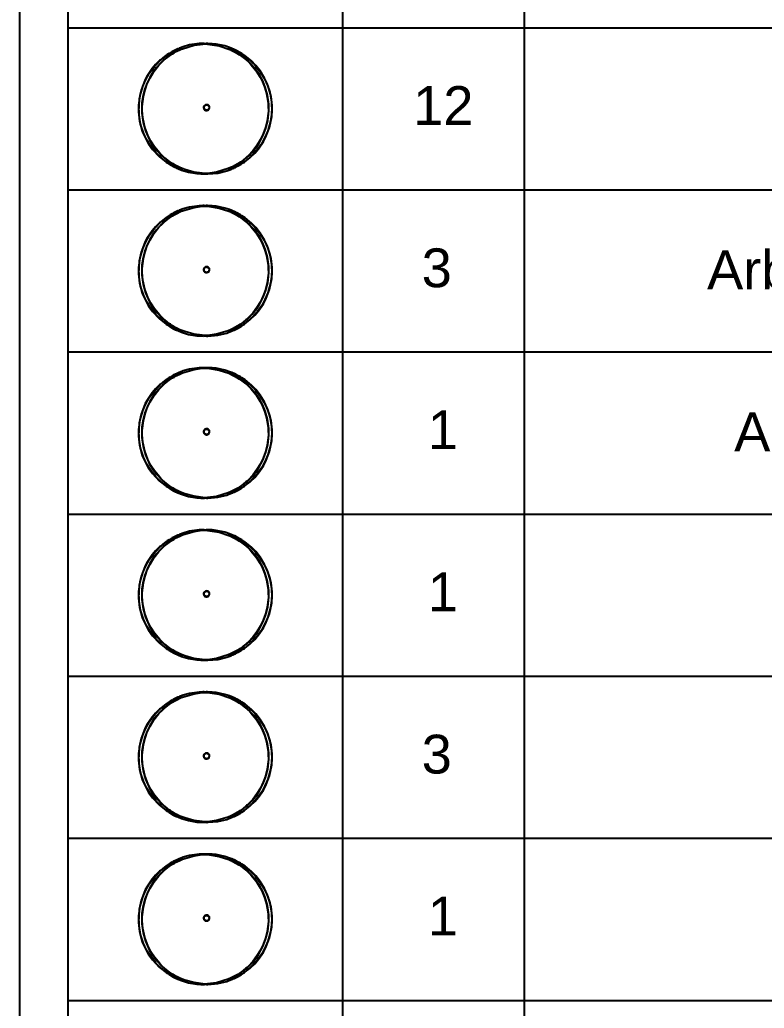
# Model space of a CAD drawing. Header units: millimetres. Extents: x 0 to 135, y -17 to 120.
# Drawn here: x 0 to 7.06, y 100.27 to 109.65 of the extents above; entities that cross this region are included whole.
import ezdxf

# ---------------------------------------------------------------- set-up
doc = ezdxf.new("R2010")
doc.units = ezdxf.units.MM
doc.layers.add('Plan View', color=7, linetype='Continuous')
doc.layers.add('Plant Legend', color=7, linetype='Continuous')
picture_1 = doc.add_image_def('image1.jpg', size_in_pixel=(8192, 8192))

# ---------------------------------------------------------------- blocks, each defined once
blk = doc.blocks.new('1')
at = {"flags": 1}
for tag in ['Export Name', 'Export Layer']:
    blk.add_attdef(tag, (0, 0), '', height=0.0254, dxfattribs=at)
at = {"layer": 'Plan View'}
image = blk.add_image(picture_1, insert=(0, 0), size_in_units=(120, 120), dxfattribs=dict(at, fade=50))
image.dxf.flags = 7
blk = doc.blocks.new('422')
at = {"layer": 'Plant Legend'}
for points in [[(0.4583, 119.2984), (21.053, 119.2984), (21.053, 6.5593), (0.4583, 6.5593)], [(1.7394, 108.1851), (1.7485, 108.1853), (1.7578, 108.1871), (1.7632, 108.187), (1.7725, 108.185), (1.7819, 108.1852), (1.8782, 108.1933), (1.9624, 108.2135), (1.9825, 108.2213), (2.0066, 108.2314), (2.0083, 108.2319), (2.0189, 108.2359), (2.028, 108.2404), (2.0308, 108.2413), (2.044, 108.2468), (2.0644, 108.2573), (2.0925, 108.2734), (2.0975, 108.2769), (2.1176, 108.2894), (2.1243, 108.2941), (2.1297, 108.2974), (2.1376, 108.3034), (2.1844, 108.3406), (2.1911, 108.3473), (2.2272, 108.3821), (2.2634, 108.4245), (2.3089, 108.4914), (2.3369, 108.5449), (2.3678, 108.6264), (2.3892, 108.7307), (2.3929, 108.8337), (2.3823, 108.9206), (2.3556, 109.017), (2.3208, 109.0946), (2.2794, 109.1614), (2.2363, 109.2149), (2.1951, 109.2567), (2.135, 109.3058), (2.1054, 109.3259), (2.0908, 109.3344), (2.0855, 109.3379), (2.0587, 109.3526), (2.0547, 109.3545), (2.0373, 109.3634), (2.0306, 109.366), (2.0253, 109.3677), (2.0238, 109.3687), (2.0091, 109.3753), (1.9865, 109.384), (1.9451, 109.3989), (1.8621, 109.4165), (1.8247, 109.4204), (1.7819, 109.4212), (1.7766, 109.4222), (1.7699, 109.4221), (1.7605, 109.4202), (1.7538, 109.4201), (1.7445, 109.4222), (1.7351, 109.422), (1.7017, 109.421), (1.6094, 109.4082), (1.5479, 109.3914), (1.5154, 109.378), (1.5104, 109.3758), (1.4983, 109.3713), (1.4917, 109.3679), (1.4524, 109.3499), (1.4449, 109.3452), (1.4246, 109.3339), (1.4155, 109.328), (1.3978, 109.3165), (1.3713, 109.2978), (1.3293, 109.263), (1.3259, 109.2599), (1.2868, 109.2215), (1.2547, 109.1841), (1.2042, 109.109), (1.1892, 109.0811), (1.1492, 108.9808), (1.1303, 108.8952), (1.1241, 108.7735), (1.1347, 108.6866), (1.1614, 108.5903), (1.1841, 108.5367), (1.2216, 108.4696), (1.259, 108.4176), (1.3219, 108.3505), (1.3874, 108.2974), (1.4021, 108.2877), (1.4115, 108.2814), (1.4583, 108.2545), (1.477, 108.2451), (1.4863, 108.2412), (1.4917, 108.2394), (1.4984, 108.2359), (1.5332, 108.2219), (1.6, 108.201), (1.6789, 108.188), (1.7164, 108.1857), (1.7351, 108.1859)], [(1.7578, 108.189), (1.6495, 108.2027), (1.5653, 108.2267), (1.5184, 108.2444), (1.4917, 108.2578), (1.4902, 108.2587), (1.4743, 108.2672), (1.4476, 108.2831), (1.4275, 108.2965), (1.4207, 108.3015), (1.374, 108.3378), (1.366, 108.3444), (1.3564, 108.3536), (1.3526, 108.3566), (1.3267, 108.383), (1.2773, 108.4432), (1.2437, 108.4954), (1.2143, 108.5529), (1.186, 108.6291), (1.167, 108.716), (1.1607, 108.7869), (1.1608, 108.8257), (1.1716, 108.9193), (1.1876, 108.9835), (1.2089, 109.0423), (1.2355, 109.0972), (1.2716, 109.156), (1.3196, 109.2162), (1.3526, 109.2504), (1.37, 109.2663), (1.4155, 109.3024), (1.4489, 109.325), (1.4623, 109.3333), (1.4827, 109.3446), (1.4837, 109.3453), (1.5305, 109.3679), (1.5439, 109.3729), (1.6535, 109.4053), (1.711, 109.4141), (1.7592, 109.4181), (1.7779, 109.4171), (1.8902, 109.3993), (1.9825, 109.3694), (2.0012, 109.3614), (2.0052, 109.3593), (2.0427, 109.34), (2.0841, 109.3148), (2.0922, 109.3085), (2.143, 109.2694), (2.1523, 109.2615), (2.1604, 109.2536), (2.1644, 109.2506), (2.1903, 109.2242), (2.2397, 109.164), (2.2785, 109.1025), (2.3016, 109.0571), (2.3205, 109.0102), (2.3392, 108.9474), (2.3537, 108.8591), (2.3556, 108.8282), (2.3562, 108.7816), (2.3454, 108.688), (2.3295, 108.6238), (2.3081, 108.5649), (2.2816, 108.5101), (2.2482, 108.4553), (2.2081, 108.4031), (2.1644, 108.3568), (2.1561, 108.3496), (2.1496, 108.3429), (2.1443, 108.3389), (2.1176, 108.317), (2.1002, 108.3038), (2.0907, 108.2974), (2.0654, 108.2806), (2.06, 108.2774), (2.0173, 108.2538), (1.9985, 108.2444), (1.9758, 108.235), (1.8635, 108.2019), (1.7779, 108.1901)], [(1.5278, 108.2289), (1.5091, 108.2351), (1.4917, 108.2418), (1.469, 108.2534), (1.4609, 108.2567), (1.4502, 108.2627), (1.4382, 108.2694), (1.3981, 108.294), (1.3553, 108.3259), (1.3497, 108.3309), (1.2894, 108.3884), (1.241, 108.4486), (1.2022, 108.5114), (1.1726, 108.5743), (1.1456, 108.6585), (1.1313, 108.7441), (1.1291, 108.8364), (1.1409, 108.9273), (1.1649, 109.0129), (1.1874, 109.0664), (1.23, 109.1426), (1.2633, 109.1881), (1.3285, 109.2584), (1.374, 109.2956), (1.4021, 109.3157), (1.4101, 109.3211), (1.4369, 109.3372), (1.4436, 109.3406), (1.4917, 109.3651), (1.4984, 109.3675), (1.5091, 109.3723), (1.5171, 109.375), (1.5305, 109.3789), (1.5332, 109.379), (1.5345, 109.3785), (1.5352, 109.378), (1.5345, 109.3765), (1.5332, 109.3751), (1.5265, 109.371), (1.4777, 109.3459), (1.4528, 109.3312), (1.3981, 109.2936), (1.3927, 109.2892), (1.37, 109.2707), (1.366, 109.2666), (1.3566, 109.2589), (1.3513, 109.2534), (1.3419, 109.2456), (1.2924, 109.1906), (1.2683, 109.1587), (1.2323, 109.1011), (1.2067, 109.049), (1.1854, 108.9928), (1.1667, 108.918), (1.1584, 108.8578), (1.1567, 108.8217), (1.1561, 108.7896), (1.157, 108.7789), (1.1574, 108.7615), (1.1698, 108.6732), (1.1923, 108.5943), (1.2309, 108.5085), (1.259, 108.4618), (1.2991, 108.4084), (1.3433, 108.3603), (1.3554, 108.3496), (1.3981, 108.3134), (1.4222, 108.2958), (1.4329, 108.2891), (1.4463, 108.2801), (1.4516, 108.2769), (1.4704, 108.2654), (1.481, 108.2596), (1.5318, 108.2332), (1.5333, 108.2319), (1.5344, 108.2306), (1.5345, 108.2291), (1.5332, 108.2283), (1.5291, 108.2285)], [(1.9825, 108.2287), (1.982, 108.2292), (1.9825, 108.2307), (1.9878, 108.2348), (2.0012, 108.2418), (2.0416, 108.2627), (2.0587, 108.2728), (2.0643, 108.276), (2.0694, 108.2794), (2.0748, 108.2827), (2.1189, 108.3136), (2.1243, 108.3179), (2.147, 108.3364), (2.151, 108.3405), (2.1577, 108.3456), (2.1671, 108.3549), (2.1738, 108.3603), (2.2032, 108.3914), (2.246, 108.4445), (2.266, 108.474), (2.3051, 108.5462), (2.3304, 108.6104), (2.3504, 108.6893), (2.3587, 108.7508), (2.3605, 108.7869), (2.3609, 108.8177), (2.3596, 108.8458), (2.3475, 108.9327), (2.3262, 109.0091), (2.2992, 109.0731), (2.2714, 109.1243), (2.2244, 109.1908), (2.2005, 109.2189), (2.1722, 109.2483), (2.1629, 109.2563), (2.159, 109.2603), (2.1508, 109.267), (2.0971, 109.3098), (2.0801, 109.321), (2.0439, 109.3432), (2.032, 109.35), (1.9865, 109.3731), (1.9837, 109.3753), (1.9826, 109.3767), (1.9827, 109.378), (1.9838, 109.3788), (1.9852, 109.3791), (1.9878, 109.3787), (2.0146, 109.3694), (2.0253, 109.3654), (2.028, 109.364), (2.0388, 109.358), (2.0534, 109.3519), (2.0641, 109.3459), (2.0721, 109.3415), (2.0761, 109.3392), (2.0908, 109.3309), (2.1216, 109.3111), (2.163, 109.28), (2.2276, 109.2189), (2.2731, 109.1627), (2.3162, 109.0932), (2.3444, 109.033), (2.3687, 108.9594), (2.3854, 108.8671), (2.388, 108.7722), (2.3773, 108.6853), (2.3522, 108.5943), (2.3243, 108.5301), (2.2936, 108.4753), (2.287, 108.4646), (2.2538, 108.4191), (2.1885, 108.3487), (2.1826, 108.3443), (2.1764, 108.3382), (2.1323, 108.3036), (2.1069, 108.2861), (2.0801, 108.27), (2.0681, 108.2633), (2.024, 108.2416), (2.0052, 108.2338), (1.9878, 108.2285), (1.9852, 108.2282), (1.9838, 108.2283)], [(1.7665, 108.7869), (1.7732, 108.7869), (1.7839, 108.7896), (1.7899, 108.7938), (1.7939, 108.7977), (1.7966, 108.8017), (1.7993, 108.8102), (1.7994, 108.8177), (1.7972, 108.8257), (1.795, 108.8297), (1.7926, 108.8326), (1.7885, 108.8364), (1.7846, 108.8391), (1.7806, 108.8408), (1.7752, 108.8418), (1.7652, 108.8417), (1.7592, 108.8401), (1.7508, 108.8351), (1.7468, 108.831), (1.7443, 108.827), (1.742, 108.8203), (1.7415, 108.8123), (1.7432, 108.8043), (1.7445, 108.8015), (1.7471, 108.7976), (1.7511, 108.7936), (1.7566, 108.7896), (1.7605, 108.788), (1.7632, 108.7873)], [(1.7645, 108.7895), (1.7592, 108.7918), (1.7538, 108.7955), (1.751, 108.799), (1.7478, 108.8056), (1.7466, 108.811), (1.7466, 108.8177), (1.7477, 108.823), (1.7511, 108.8299), (1.7552, 108.8346), (1.7592, 108.8373), (1.7618, 108.8387), (1.7645, 108.8397), (1.7685, 108.8403), (1.7752, 108.84), (1.7766, 108.8396), (1.7832, 108.8361), (1.7878, 108.8324), (1.7907, 108.8284), (1.7932, 108.823), (1.7944, 108.8177), (1.7945, 108.8123), (1.7931, 108.8056), (1.7907, 108.8003), (1.7879, 108.7963), (1.7819, 108.7916), (1.7792, 108.79), (1.7776, 108.7896), (1.7766, 108.7891), (1.7712, 108.7885), (1.7672, 108.7887), (1.7659, 108.7889)], [(1.7394, 106.6476), (1.7485, 106.6478), (1.7578, 106.6496), (1.7632, 106.6495), (1.7725, 106.6475), (1.7819, 106.6477), (1.8782, 106.6558), (1.9624, 106.676), (1.9825, 106.6838), (2.0066, 106.6939), (2.0083, 106.6944), (2.0189, 106.6984), (2.028, 106.7029), (2.0308, 106.7038), (2.044, 106.7093), (2.0644, 106.7198), (2.0925, 106.7359), (2.0975, 106.7394), (2.1176, 106.7519), (2.1243, 106.7566), (2.1297, 106.7599), (2.1376, 106.7659), (2.1844, 106.8031), (2.1911, 106.8098), (2.2272, 106.8446), (2.2634, 106.887), (2.3089, 106.9539), (2.3369, 107.0074), (2.3678, 107.0889), (2.3892, 107.1933), (2.3929, 107.2962), (2.3823, 107.3831), (2.3556, 107.4795), (2.3208, 107.5571), (2.2794, 107.6239), (2.2363, 107.6774), (2.1951, 107.7192), (2.135, 107.7683), (2.1054, 107.7884), (2.0908, 107.7969), (2.0855, 107.8004), (2.0587, 107.8152), (2.0547, 107.817), (2.0373, 107.8259), (2.0306, 107.8285), (2.0253, 107.8302), (2.0238, 107.8312), (2.0091, 107.8378), (1.9865, 107.8465), (1.9451, 107.8614), (1.8621, 107.879), (1.8247, 107.8829), (1.7819, 107.8837), (1.7766, 107.8847), (1.7699, 107.8846), (1.7605, 107.8827), (1.7538, 107.8826), (1.7445, 107.8847), (1.7351, 107.8845), (1.7017, 107.8835), (1.6094, 107.8708), (1.5479, 107.8539), (1.5154, 107.8405), (1.5104, 107.8383), (1.4983, 107.8338), (1.4917, 107.8304), (1.4524, 107.8124), (1.4449, 107.8078), (1.4246, 107.7964), (1.4155, 107.7905), (1.3978, 107.779), (1.3713, 107.7603), (1.3293, 107.7255), (1.3259, 107.7224), (1.2868, 107.6841), (1.2547, 107.6466), (1.2042, 107.5715), (1.1892, 107.5436), (1.1492, 107.4433), (1.1303, 107.3577), (1.1241, 107.236), (1.1347, 107.1491), (1.1614, 107.0528), (1.1841, 106.9992), (1.2216, 106.9321), (1.259, 106.8801), (1.3219, 106.813), (1.3874, 106.7599), (1.4021, 106.7502), (1.4115, 106.7439), (1.4583, 106.717), (1.477, 106.7076), (1.4863, 106.7037), (1.4917, 106.7019), (1.4984, 106.6984), (1.5332, 106.6844), (1.6, 106.6635), (1.6789, 106.6505), (1.7164, 106.6482), (1.7351, 106.6484)], [(1.5278, 106.6914), (1.5091, 106.6976), (1.4917, 106.7043), (1.469, 106.7159), (1.4609, 106.7192), (1.4502, 106.7252), (1.4382, 106.7319), (1.3981, 106.7565), (1.3553, 106.7884), (1.3497, 106.7934), (1.2894, 106.8509), (1.241, 106.9111), (1.2022, 106.9739), (1.1726, 107.0368), (1.1456, 107.121), (1.1313, 107.2066), (1.1291, 107.2989), (1.1409, 107.3898), (1.1649, 107.4754), (1.1874, 107.5289), (1.23, 107.6051), (1.2633, 107.6506), (1.3285, 107.7209), (1.374, 107.7581), (1.4021, 107.7782), (1.4101, 107.7836), (1.4369, 107.7997), (1.4436, 107.8031), (1.4917, 107.8276), (1.4984, 107.83), (1.5091, 107.8348), (1.5171, 107.8375), (1.5305, 107.8414), (1.5332, 107.8415), (1.5345, 107.841), (1.5352, 107.8405), (1.5345, 107.8391), (1.5332, 107.8376), (1.5265, 107.8335), (1.4777, 107.8084), (1.4528, 107.7937), (1.3981, 107.7561), (1.3927, 107.7517), (1.37, 107.7332), (1.366, 107.7291), (1.3566, 107.7214), (1.3513, 107.7159), (1.3419, 107.7081), (1.2924, 107.6531), (1.2683, 107.6212), (1.2323, 107.5636), (1.2067, 107.5115), (1.1854, 107.4553), (1.1667, 107.3805), (1.1584, 107.3203), (1.1567, 107.2842), (1.1561, 107.2521), (1.157, 107.2414), (1.1574, 107.224), (1.1698, 107.1357), (1.1923, 107.0568), (1.2309, 106.971), (1.259, 106.9243), (1.2991, 106.8709), (1.3433, 106.8228), (1.3554, 106.8121), (1.3981, 106.7759), (1.4222, 106.7583), (1.4329, 106.7516), (1.4463, 106.7426), (1.4516, 106.7394), (1.4704, 106.7279), (1.481, 106.7221), (1.5318, 106.6957), (1.5333, 106.6944), (1.5344, 106.6931), (1.5345, 106.6916), (1.5332, 106.6908), (1.5291, 106.691)], [(1.7578, 106.6515), (1.6495, 106.6652), (1.5653, 106.6892), (1.5184, 106.7069), (1.4917, 106.7203), (1.4902, 106.7212), (1.4743, 106.7297), (1.4476, 106.7456), (1.4275, 106.759), (1.4207, 106.764), (1.374, 106.8003), (1.366, 106.8069), (1.3564, 106.8161), (1.3526, 106.8191), (1.3267, 106.8455), (1.2773, 106.9057), (1.2437, 106.9579), (1.2143, 107.0154), (1.186, 107.0916), (1.167, 107.1785), (1.1607, 107.2494), (1.1608, 107.2882), (1.1716, 107.3818), (1.1876, 107.446), (1.2089, 107.5048), (1.2355, 107.5597), (1.2716, 107.6185), (1.3196, 107.6787), (1.3526, 107.7129), (1.37, 107.7288), (1.4155, 107.7649), (1.4489, 107.7875), (1.4623, 107.7958), (1.4827, 107.8071), (1.4837, 107.8078), (1.5305, 107.8304), (1.5439, 107.8354), (1.6535, 107.8678), (1.711, 107.8767), (1.7592, 107.8806), (1.7779, 107.8796), (1.8902, 107.8618), (1.9825, 107.8319), (2.0012, 107.8239), (2.0052, 107.8218), (2.0427, 107.8025), (2.0841, 107.7773), (2.0922, 107.771), (2.143, 107.7319), (2.1523, 107.724), (2.1604, 107.7161), (2.1644, 107.7131), (2.1903, 107.6867), (2.2397, 107.6265), (2.2785, 107.565), (2.3016, 107.5196), (2.3205, 107.4728), (2.3392, 107.4099), (2.3537, 107.3216), (2.3556, 107.2907), (2.3562, 107.2441), (2.3454, 107.1505), (2.3295, 107.0863), (2.3081, 107.0274), (2.2816, 106.9726), (2.2482, 106.9178), (2.2081, 106.8656), (2.1644, 106.8193), (2.1561, 106.8121), (2.1496, 106.8054), (2.1443, 106.8014), (2.1176, 106.7795), (2.1002, 106.7663), (2.0907, 106.7599), (2.0654, 106.7431), (2.06, 106.7399), (2.0173, 106.7163), (1.9985, 106.7069), (1.9758, 106.6976), (1.8635, 106.6644), (1.7779, 106.6526)], [(1.9825, 106.6912), (1.982, 106.6917), (1.9825, 106.6932), (1.9878, 106.6973), (2.0012, 106.7043), (2.0416, 106.7252), (2.0587, 106.7353), (2.0643, 106.7386), (2.0694, 106.742), (2.0748, 106.7452), (2.1189, 106.7761), (2.1243, 106.7804), (2.147, 106.7989), (2.151, 106.803), (2.1577, 106.8082), (2.1671, 106.8175), (2.1738, 106.8228), (2.2032, 106.8539), (2.246, 106.9071), (2.266, 106.9365), (2.3051, 107.0087), (2.3304, 107.0729), (2.3504, 107.1518), (2.3587, 107.2133), (2.3605, 107.2494), (2.3609, 107.2802), (2.3596, 107.3083), (2.3475, 107.3952), (2.3262, 107.4716), (2.2992, 107.5356), (2.2714, 107.5868), (2.2244, 107.6533), (2.2005, 107.6814), (2.1722, 107.7108), (2.1629, 107.7188), (2.159, 107.7228), (2.1508, 107.7295), (2.0971, 107.7723), (2.0801, 107.7835), (2.0439, 107.8057), (2.032, 107.8125), (1.9865, 107.8356), (1.9837, 107.8378), (1.9826, 107.8392), (1.9827, 107.8405), (1.9838, 107.8413), (1.9852, 107.8416), (1.9878, 107.8412), (2.0146, 107.8319), (2.0253, 107.8279), (2.028, 107.8265), (2.0388, 107.8205), (2.0534, 107.8144), (2.0641, 107.8084), (2.0721, 107.8041), (2.0761, 107.8017), (2.0908, 107.7935), (2.1216, 107.7736), (2.163, 107.7425), (2.2276, 107.6814), (2.2731, 107.6252), (2.3162, 107.5557), (2.3444, 107.4955), (2.3687, 107.4219), (2.3854, 107.3297), (2.388, 107.2347), (2.3773, 107.1478), (2.3522, 107.0568), (2.3243, 106.9926), (2.2936, 106.9378), (2.287, 106.9271), (2.2538, 106.8817), (2.1885, 106.8112), (2.1826, 106.8068), (2.1764, 106.8007), (2.1323, 106.7661), (2.1069, 106.7486), (2.0801, 106.7325), (2.0681, 106.7258), (2.024, 106.7041), (2.0052, 106.6963), (1.9878, 106.691), (1.9852, 106.6907), (1.9838, 106.6908)], [(1.7665, 107.2494), (1.7732, 107.2494), (1.7839, 107.2521), (1.7899, 107.2563), (1.7939, 107.2602), (1.7966, 107.2642), (1.7993, 107.2727), (1.7994, 107.2802), (1.7972, 107.2882), (1.795, 107.2922), (1.7926, 107.2951), (1.7885, 107.2989), (1.7846, 107.3016), (1.7806, 107.3033), (1.7752, 107.3043), (1.7652, 107.3042), (1.7592, 107.3026), (1.7508, 107.2976), (1.7468, 107.2935), (1.7443, 107.2895), (1.742, 107.2829), (1.7415, 107.2748), (1.7432, 107.2668), (1.7445, 107.264), (1.7471, 107.2601), (1.7511, 107.2561), (1.7566, 107.2521), (1.7605, 107.2505), (1.7632, 107.2498)], [(1.7645, 107.252), (1.7592, 107.2543), (1.7538, 107.2581), (1.751, 107.2615), (1.7478, 107.2681), (1.7466, 107.2735), (1.7466, 107.2802), (1.7477, 107.2855), (1.7511, 107.2924), (1.7552, 107.2971), (1.7592, 107.2998), (1.7618, 107.3012), (1.7645, 107.3022), (1.7685, 107.3028), (1.7752, 107.3025), (1.7766, 107.3021), (1.7832, 107.2986), (1.7878, 107.2949), (1.7907, 107.2909), (1.7932, 107.2855), (1.7944, 107.2802), (1.7945, 107.2748), (1.7931, 107.2681), (1.7907, 107.2628), (1.7879, 107.2588), (1.7819, 107.2541), (1.7792, 107.2525), (1.7776, 107.2521), (1.7766, 107.2516), (1.7712, 107.251), (1.7672, 107.2512), (1.7659, 107.2514)], [(1.7394, 105.1101), (1.7485, 105.1103), (1.7578, 105.1121), (1.7632, 105.112), (1.7725, 105.11), (1.7819, 105.1102), (1.8782, 105.1183), (1.9624, 105.1385), (1.9825, 105.1463), (2.0066, 105.1564), (2.0083, 105.1569), (2.0189, 105.1609), (2.028, 105.1654), (2.0308, 105.1663), (2.044, 105.1718), (2.0644, 105.1823), (2.0925, 105.1984), (2.0975, 105.2019), (2.1176, 105.2144), (2.1243, 105.2191), (2.1297, 105.2224), (2.1376, 105.2284), (2.1844, 105.2656), (2.1911, 105.2723), (2.2272, 105.3071), (2.2634, 105.3495), (2.3089, 105.4164), (2.3369, 105.4699), (2.3678, 105.5514), (2.3892, 105.6557), (2.3929, 105.7587), (2.3823, 105.8456), (2.3556, 105.942), (2.3208, 106.0195), (2.2794, 106.0864), (2.2363, 106.1399), (2.1951, 106.1817), (2.135, 106.2308), (2.1054, 106.2509), (2.0908, 106.2594), (2.0855, 106.2629), (2.0587, 106.2776), (2.0547, 106.2795), (2.0373, 106.2884), (2.0306, 106.291), (2.0253, 106.2927), (2.0238, 106.2937), (2.0091, 106.3003), (1.9865, 106.309), (1.9451, 106.3239), (1.8621, 106.3415), (1.8247, 106.3454), (1.7819, 106.3462), (1.7766, 106.3472), (1.7699, 106.3471), (1.7605, 106.3452), (1.7538, 106.3451), (1.7445, 106.3472), (1.7351, 106.347), (1.7017, 106.346), (1.6094, 106.3332), (1.5479, 106.3164), (1.5154, 106.303), (1.5104, 106.3008), (1.4983, 106.2963), (1.4917, 106.2929), (1.4524, 106.2749), (1.4449, 106.2702), (1.4246, 106.2589), (1.4155, 106.253), (1.3978, 106.2415), (1.3713, 106.2228), (1.3293, 106.188), (1.3259, 106.1849), (1.2868, 106.1465), (1.2547, 106.1091), (1.2042, 106.034), (1.1892, 106.0061), (1.1492, 105.9058), (1.1303, 105.8202), (1.1241, 105.6985), (1.1347, 105.6116), (1.1614, 105.5153), (1.1841, 105.4617), (1.2216, 105.3946), (1.259, 105.3426), (1.3219, 105.2755), (1.3874, 105.2224), (1.4021, 105.2127), (1.4115, 105.2064), (1.4583, 105.1795), (1.477, 105.1701), (1.4863, 105.1662), (1.4917, 105.1644), (1.4984, 105.1609), (1.5332, 105.1469), (1.6, 105.126), (1.6789, 105.113), (1.7164, 105.1107), (1.7351, 105.1109)], [(1.7578, 105.114), (1.6495, 105.1277), (1.5653, 105.1517), (1.5184, 105.1694), (1.4917, 105.1828), (1.4902, 105.1837), (1.4743, 105.1922), (1.4476, 105.2081), (1.4275, 105.2215), (1.4207, 105.2265), (1.374, 105.2628), (1.366, 105.2694), (1.3564, 105.2786), (1.3526, 105.2816), (1.3267, 105.308), (1.2773, 105.3682), (1.2437, 105.4204), (1.2143, 105.4779), (1.186, 105.5541), (1.167, 105.641), (1.1607, 105.7119), (1.1608, 105.7507), (1.1716, 105.8443), (1.1876, 105.9085), (1.2089, 105.9673), (1.2355, 106.0222), (1.2716, 106.081), (1.3196, 106.1412), (1.3526, 106.1754), (1.37, 106.1913), (1.4155, 106.2274), (1.4489, 106.25), (1.4623, 106.2583), (1.4827, 106.2696), (1.4837, 106.2703), (1.5305, 106.2929), (1.5439, 106.2979), (1.6535, 106.3303), (1.711, 106.3391), (1.7592, 106.3431), (1.7779, 106.3421), (1.8902, 106.3243), (1.9825, 106.2944), (2.0012, 106.2864), (2.0052, 106.2842), (2.0427, 106.265), (2.0841, 106.2398), (2.0922, 106.2335), (2.143, 106.1944), (2.1523, 106.1865), (2.1604, 106.1786), (2.1644, 106.1756), (2.1903, 106.1492), (2.2397, 106.089), (2.2785, 106.0275), (2.3016, 105.9821), (2.3205, 105.9352), (2.3392, 105.8724), (2.3537, 105.7841), (2.3556, 105.7532), (2.3562, 105.7066), (2.3454, 105.6129), (2.3295, 105.5488), (2.3081, 105.4899), (2.2816, 105.4351), (2.2482, 105.3802), (2.2081, 105.3281), (2.1644, 105.2818), (2.1561, 105.2746), (2.1496, 105.2679), (2.1443, 105.2639), (2.1176, 105.242), (2.1002, 105.2288), (2.0907, 105.2224), (2.0654, 105.2056), (2.06, 105.2024), (2.0173, 105.1788), (1.9985, 105.1694), (1.9758, 105.16), (1.8635, 105.1269), (1.7779, 105.1151)], [(1.5278, 105.1539), (1.5091, 105.1601), (1.4917, 105.1668), (1.469, 105.1784), (1.4609, 105.1817), (1.4502, 105.1877), (1.4382, 105.1944), (1.3981, 105.219), (1.3553, 105.2509), (1.3497, 105.2559), (1.2894, 105.3134), (1.241, 105.3736), (1.2022, 105.4364), (1.1726, 105.4993), (1.1456, 105.5835), (1.1313, 105.6691), (1.1291, 105.7614), (1.1409, 105.8523), (1.1649, 105.9379), (1.1874, 105.9914), (1.23, 106.0676), (1.2633, 106.1131), (1.3285, 106.1834), (1.374, 106.2206), (1.4021, 106.2407), (1.4101, 106.2461), (1.4369, 106.2622), (1.4436, 106.2656), (1.4917, 106.2901), (1.4984, 106.2925), (1.5091, 106.2973), (1.5171, 106.3), (1.5305, 106.3039), (1.5332, 106.3039), (1.5345, 106.3035), (1.5352, 106.303), (1.5345, 106.3015), (1.5332, 106.3), (1.5265, 106.296), (1.4777, 106.2709), (1.4528, 106.2562), (1.3981, 106.2186), (1.3927, 106.2142), (1.37, 106.1957), (1.366, 106.1916), (1.3566, 106.1839), (1.3513, 106.1784), (1.3419, 106.1706), (1.2924, 106.1156), (1.2683, 106.0837), (1.2323, 106.0261), (1.2067, 105.974), (1.1854, 105.9178), (1.1667, 105.843), (1.1584, 105.7828), (1.1567, 105.7467), (1.1561, 105.7146), (1.157, 105.7039), (1.1574, 105.6865), (1.1698, 105.5982), (1.1923, 105.5193), (1.2309, 105.4335), (1.259, 105.3868), (1.2991, 105.3334), (1.3433, 105.2853), (1.3554, 105.2746), (1.3981, 105.2384), (1.4222, 105.2208), (1.4329, 105.2141), (1.4463, 105.2051), (1.4516, 105.2019), (1.4704, 105.1904), (1.481, 105.1846), (1.5318, 105.1582), (1.5333, 105.1569), (1.5344, 105.1556), (1.5345, 105.1541), (1.5332, 105.1533), (1.5291, 105.1535)], [(1.9825, 105.1537), (1.982, 105.1542), (1.9825, 105.1557), (1.9878, 105.1598), (2.0012, 105.1668), (2.0416, 105.1877), (2.0587, 105.1978), (2.0643, 105.201), (2.0694, 105.2044), (2.0748, 105.2077), (2.1189, 105.2386), (2.1243, 105.2429), (2.147, 105.2614), (2.151, 105.2655), (2.1577, 105.2707), (2.1671, 105.28), (2.1738, 105.2853), (2.2032, 105.3164), (2.246, 105.3696), (2.266, 105.399), (2.3051, 105.4712), (2.3304, 105.5354), (2.3504, 105.6143), (2.3587, 105.6758), (2.3605, 105.7119), (2.3609, 105.7427), (2.3596, 105.7708), (2.3475, 105.8577), (2.3262, 105.9341), (2.2992, 105.9981), (2.2714, 106.0493), (2.2244, 106.1158), (2.2005, 106.1439), (2.1722, 106.1733), (2.1629, 106.1813), (2.159, 106.1853), (2.1508, 106.192), (2.0971, 106.2348), (2.0801, 106.246), (2.0439, 106.2682), (2.032, 106.275), (1.9865, 106.2981), (1.9837, 106.3003), (1.9826, 106.3017), (1.9827, 106.303), (1.9838, 106.3038), (1.9852, 106.3041), (1.9878, 106.3037), (2.0146, 106.2944), (2.0253, 106.2904), (2.028, 106.289), (2.0388, 106.283), (2.0534, 106.2769), (2.0641, 106.2709), (2.0721, 106.2665), (2.0761, 106.2642), (2.0908, 106.256), (2.1216, 106.2361), (2.163, 106.205), (2.2276, 106.1439), (2.2731, 106.0877), (2.3162, 106.0182), (2.3444, 105.958), (2.3687, 105.8844), (2.3854, 105.7922), (2.388, 105.6972), (2.3773, 105.6103), (2.3522, 105.5193), (2.3243, 105.4551), (2.2936, 105.4003), (2.287, 105.3896), (2.2538, 105.3441), (2.1885, 105.2737), (2.1826, 105.2693), (2.1764, 105.2632), (2.1323, 105.2286), (2.1069, 105.2111), (2.0801, 105.195), (2.0681, 105.1883), (2.024, 105.1666), (2.0052, 105.1588), (1.9878, 105.1535), (1.9852, 105.1532), (1.9838, 105.1533)], [(1.7665, 105.7119), (1.7732, 105.7119), (1.7839, 105.7146), (1.7899, 105.7188), (1.7939, 105.7227), (1.7966, 105.7267), (1.7993, 105.7351), (1.7994, 105.7427), (1.7972, 105.7507), (1.795, 105.7547), (1.7926, 105.7576), (1.7885, 105.7614), (1.7846, 105.7641), (1.7806, 105.7658), (1.7752, 105.7668), (1.7652, 105.7667), (1.7592, 105.7651), (1.7508, 105.7601), (1.7468, 105.756), (1.7443, 105.752), (1.742, 105.7453), (1.7415, 105.7373), (1.7432, 105.7293), (1.7445, 105.7265), (1.7471, 105.7226), (1.7511, 105.7186), (1.7566, 105.7146), (1.7605, 105.713), (1.7632, 105.7123)], [(1.7645, 105.7145), (1.7592, 105.7168), (1.7538, 105.7206), (1.751, 105.7239), (1.7478, 105.7306), (1.7466, 105.736), (1.7466, 105.7427), (1.7477, 105.748), (1.7511, 105.7549), (1.7552, 105.7596), (1.7592, 105.7623), (1.7618, 105.7637), (1.7645, 105.7647), (1.7685, 105.7653), (1.7752, 105.765), (1.7766, 105.7646), (1.7832, 105.7611), (1.7878, 105.7574), (1.7907, 105.7534), (1.7932, 105.748), (1.7944, 105.7427), (1.7945, 105.7373), (1.7931, 105.7306), (1.7907, 105.7253), (1.7879, 105.7213), (1.7819, 105.7166), (1.7792, 105.715), (1.7776, 105.7146), (1.7766, 105.7141), (1.7712, 105.7135), (1.7672, 105.7137), (1.7659, 105.7139)], [(1.7394, 103.5726), (1.7485, 103.5728), (1.7578, 103.5746), (1.7632, 103.5745), (1.7725, 103.5725), (1.7819, 103.5727), (1.8782, 103.5808), (1.9624, 103.601), (1.9825, 103.6088), (2.0066, 103.6189), (2.0083, 103.6194), (2.0189, 103.6234), (2.028, 103.6279), (2.0308, 103.6288), (2.044, 103.6343), (2.0644, 103.6448), (2.0925, 103.6609), (2.0975, 103.6644), (2.1176, 103.6769), (2.1243, 103.6816), (2.1297, 103.685), (2.1376, 103.6909), (2.1844, 103.7281), (2.1911, 103.7348), (2.2272, 103.7696), (2.2634, 103.812), (2.3089, 103.8789), (2.3369, 103.9324), (2.3678, 104.0139), (2.3892, 104.1182), (2.3929, 104.2212), (2.3823, 104.3082), (2.3556, 104.4045), (2.3208, 104.4821), (2.2794, 104.5489), (2.2363, 104.6024), (2.1951, 104.6442), (2.135, 104.6933), (2.1054, 104.7134), (2.0908, 104.7219), (2.0855, 104.7254), (2.0587, 104.7402), (2.0547, 104.742), (2.0373, 104.7509), (2.0306, 104.7535), (2.0253, 104.7552), (2.0238, 104.7562), (2.0091, 104.7628), (1.9865, 104.7715), (1.9451, 104.7864), (1.8621, 104.804), (1.8247, 104.8079), (1.7819, 104.8087), (1.7766, 104.8097), (1.7699, 104.8096), (1.7605, 104.8077), (1.7538, 104.8076), (1.7445, 104.8097), (1.7351, 104.8095), (1.7017, 104.8085), (1.6094, 104.7957), (1.5479, 104.7789), (1.5154, 104.7655), (1.5104, 104.7633), (1.4983, 104.7588), (1.4917, 104.7554), (1.4524, 104.7374), (1.4449, 104.7328), (1.4246, 104.7214), (1.4155, 104.7155), (1.3978, 104.704), (1.3713, 104.6853), (1.3293, 104.6505), (1.3259, 104.6474), (1.2868, 104.6091), (1.2547, 104.5716), (1.2042, 104.4965), (1.1892, 104.4686), (1.1492, 104.3683), (1.1303, 104.2827), (1.1241, 104.161), (1.1347, 104.0741), (1.1614, 103.9778), (1.1841, 103.9242), (1.2216, 103.8571), (1.259, 103.8051), (1.3219, 103.738), (1.3874, 103.6849), (1.4021, 103.6752), (1.4115, 103.6689), (1.4583, 103.642), (1.477, 103.6326), (1.4863, 103.6287), (1.4917, 103.6269), (1.4984, 103.6234), (1.5332, 103.6094), (1.6, 103.5885), (1.6789, 103.5755), (1.7164, 103.5732), (1.7351, 103.5734)], [(1.5278, 103.6164), (1.5091, 103.6226), (1.4917, 103.6293), (1.469, 103.6409), (1.4609, 103.6442), (1.4502, 103.6502), (1.4382, 103.6569), (1.3981, 103.6815), (1.3553, 103.7134), (1.3497, 103.7184), (1.2894, 103.7759), (1.241, 103.8361), (1.2022, 103.8989), (1.1726, 103.9618), (1.1456, 104.046), (1.1313, 104.1316), (1.1291, 104.2239), (1.1409, 104.3148), (1.1649, 104.4004), (1.1874, 104.4539), (1.23, 104.5302), (1.2633, 104.5756), (1.3285, 104.646), (1.374, 104.6831), (1.4021, 104.7032), (1.4101, 104.7086), (1.4369, 104.7247), (1.4436, 104.7281), (1.4917, 104.7526), (1.4984, 104.755), (1.5091, 104.7598), (1.5171, 104.7625), (1.5305, 104.7664), (1.5332, 104.7665), (1.5345, 104.766), (1.5352, 104.7655), (1.5345, 104.764), (1.5332, 104.7626), (1.5265, 104.7585), (1.4777, 104.7334), (1.4528, 104.7187), (1.3981, 104.6811), (1.3927, 104.6767), (1.37, 104.6582), (1.366, 104.6541), (1.3566, 104.6464), (1.3513, 104.6409), (1.3419, 104.6331), (1.2924, 104.5781), (1.2683, 104.5462), (1.2323, 104.4886), (1.2067, 104.4365), (1.1854, 104.3803), (1.1667, 104.3055), (1.1584, 104.2453), (1.1567, 104.2092), (1.1561, 104.1771), (1.157, 104.1664), (1.1574, 104.149), (1.1698, 104.0607), (1.1923, 103.9818), (1.2309, 103.896), (1.259, 103.8493), (1.2991, 103.7959), (1.3433, 103.7478), (1.3554, 103.7371), (1.3981, 103.7009), (1.4222, 103.6833), (1.4329, 103.6767), (1.4463, 103.6676), (1.4516, 103.6644), (1.4704, 103.6529), (1.481, 103.6471), (1.5318, 103.6207), (1.5333, 103.6194), (1.5344, 103.6181), (1.5345, 103.6166), (1.5332, 103.6158), (1.5291, 103.616)], [(1.7578, 103.5765), (1.6495, 103.5902), (1.5653, 103.6142), (1.5184, 103.6319), (1.4917, 103.6453), (1.4902, 103.6462), (1.4743, 103.6547), (1.4476, 103.6706), (1.4275, 103.684), (1.4207, 103.689), (1.374, 103.7253), (1.366, 103.7319), (1.3564, 103.7411), (1.3526, 103.7441), (1.3267, 103.7705), (1.2773, 103.8307), (1.2437, 103.8829), (1.2143, 103.9404), (1.186, 104.0166), (1.167, 104.1035), (1.1607, 104.1744), (1.1608, 104.2132), (1.1716, 104.3068), (1.1876, 104.371), (1.2089, 104.4298), (1.2355, 104.4847), (1.2716, 104.5435), (1.3196, 104.6037), (1.3526, 104.6379), (1.37, 104.6538), (1.4155, 104.6899), (1.4489, 104.7125), (1.4623, 104.7208), (1.4827, 104.7321), (1.4837, 104.7328), (1.5305, 104.7554), (1.5439, 104.7604), (1.6535, 104.7928), (1.711, 104.8017), (1.7592, 104.8056), (1.7779, 104.8046), (1.8902, 104.7868), (1.9825, 104.7569), (2.0012, 104.7489), (2.0052, 104.7468), (2.0427, 104.7275), (2.0841, 104.7023), (2.0922, 104.696), (2.143, 104.6569), (2.1523, 104.649), (2.1604, 104.6411), (2.1644, 104.6381), (2.1903, 104.6117), (2.2397, 104.5515), (2.2785, 104.49), (2.3016, 104.4446), (2.3205, 104.3978), (2.3392, 104.3349), (2.3537, 104.2466), (2.3556, 104.2157), (2.3562, 104.1691), (2.3454, 104.0755), (2.3295, 104.0113), (2.3081, 103.9524), (2.2816, 103.8976), (2.2482, 103.8428), (2.2081, 103.7906), (2.1644, 103.7443), (2.1561, 103.7371), (2.1496, 103.7304), (2.1443, 103.7264), (2.1176, 103.7045), (2.1002, 103.6913), (2.0907, 103.685), (2.0654, 103.6681), (2.06, 103.6649), (2.0173, 103.6413), (1.9985, 103.6319), (1.9758, 103.6226), (1.8635, 103.5894), (1.7779, 103.5776)], [(1.9825, 103.6162), (1.982, 103.6167), (1.9825, 103.6182), (1.9878, 103.6223), (2.0012, 103.6293), (2.0416, 103.6502), (2.0587, 103.6603), (2.0643, 103.6636), (2.0694, 103.667), (2.0748, 103.6702), (2.1189, 103.7011), (2.1243, 103.7054), (2.147, 103.7239), (2.151, 103.728), (2.1577, 103.7332), (2.1671, 103.7425), (2.1738, 103.7478), (2.2032, 103.7789), (2.246, 103.8321), (2.266, 103.8615), (2.3051, 103.9337), (2.3304, 103.9979), (2.3504, 104.0768), (2.3587, 104.1383), (2.3605, 104.1744), (2.3609, 104.2052), (2.3596, 104.2333), (2.3475, 104.3202), (2.3262, 104.3966), (2.2992, 104.4606), (2.2714, 104.5118), (2.2244, 104.5783), (2.2005, 104.6064), (2.1722, 104.6358), (2.1629, 104.6438), (2.159, 104.6478), (2.1508, 104.6545), (2.0971, 104.6973), (2.0801, 104.7085), (2.0439, 104.7308), (2.032, 104.7375), (1.9865, 104.7606), (1.9837, 104.7628), (1.9826, 104.7642), (1.9827, 104.7655), (1.9838, 104.7663), (1.9852, 104.7666), (1.9878, 104.7662), (2.0146, 104.7569), (2.0253, 104.7529), (2.028, 104.7515), (2.0388, 104.7455), (2.0534, 104.7394), (2.0641, 104.7334), (2.0721, 104.729), (2.0761, 104.7267), (2.0908, 104.7185), (2.1216, 104.6986), (2.163, 104.6675), (2.2276, 104.6064), (2.2731, 104.5502), (2.3162, 104.4807), (2.3444, 104.4205), (2.3687, 104.3469), (2.3854, 104.2547), (2.388, 104.1597), (2.3773, 104.0728), (2.3522, 103.9818), (2.3243, 103.9176), (2.2936, 103.8628), (2.287, 103.8521), (2.2538, 103.8066), (2.1885, 103.7362), (2.1826, 103.7318), (2.1764, 103.7257), (2.1323, 103.6911), (2.1069, 103.6736), (2.0801, 103.6575), (2.0681, 103.6508), (2.024, 103.6291), (2.0052, 103.6213), (1.9878, 103.616), (1.9852, 103.6157), (1.9838, 103.6158)], [(1.7665, 104.1744), (1.7732, 104.1744), (1.7839, 104.1771), (1.7899, 104.1813), (1.7939, 104.1852), (1.7966, 104.1892), (1.7993, 104.1977), (1.7994, 104.2052), (1.7972, 104.2132), (1.795, 104.2172), (1.7926, 104.2201), (1.7885, 104.2239), (1.7846, 104.2266), (1.7806, 104.2283), (1.7752, 104.2293), (1.7652, 104.2292), (1.7592, 104.2276), (1.7508, 104.2226), (1.7468, 104.2186), (1.7443, 104.2145), (1.742, 104.2078), (1.7415, 104.1998), (1.7432, 104.1918), (1.7445, 104.189), (1.7471, 104.1851), (1.7511, 104.1811), (1.7566, 104.1771), (1.7605, 104.1755), (1.7632, 104.1748)], [(1.7645, 104.177), (1.7592, 104.1793), (1.7538, 104.1831), (1.751, 104.1865), (1.7478, 104.1931), (1.7466, 104.1985), (1.7466, 104.2052), (1.7477, 104.2105), (1.7511, 104.2174), (1.7552, 104.2221), (1.7592, 104.2248), (1.7618, 104.2262), (1.7645, 104.2272), (1.7685, 104.2278), (1.7752, 104.2275), (1.7766, 104.2271), (1.7832, 104.2236), (1.7878, 104.2199), (1.7907, 104.2159), (1.7932, 104.2105), (1.7944, 104.2052), (1.7945, 104.1998), (1.7931, 104.1931), (1.7907, 104.1878), (1.7879, 104.1838), (1.7819, 104.1791), (1.7792, 104.1775), (1.7776, 104.1771), (1.7766, 104.1766), (1.7712, 104.176), (1.7672, 104.1762), (1.7659, 104.1764)], [(1.7394, 102.0351), (1.7485, 102.0353), (1.7578, 102.0371), (1.7632, 102.037), (1.7725, 102.035), (1.7819, 102.0352), (1.8782, 102.0433), (1.9624, 102.0635), (1.9825, 102.0713), (2.0066, 102.0814), (2.0083, 102.0819), (2.0189, 102.0859), (2.028, 102.0904), (2.0308, 102.0913), (2.044, 102.0968), (2.0644, 102.1073), (2.0925, 102.1234), (2.0975, 102.1269), (2.1176, 102.1394), (2.1243, 102.1441), (2.1297, 102.1475), (2.1376, 102.1534), (2.1844, 102.1906), (2.1911, 102.1973), (2.2272, 102.2321), (2.2634, 102.2745), (2.3089, 102.3414), (2.3369, 102.3949), (2.3678, 102.4764), (2.3892, 102.5807), (2.3929, 102.6837), (2.3823, 102.7707), (2.3556, 102.867), (2.3208, 102.9446), (2.2794, 103.0114), (2.2363, 103.0649), (2.1951, 103.1067), (2.135, 103.1558), (2.1054, 103.1759), (2.0908, 103.1844), (2.0855, 103.1879), (2.0587, 103.2027), (2.0547, 103.2045), (2.0373, 103.2134), (2.0306, 103.216), (2.0253, 103.2177), (2.0238, 103.2187), (2.0091, 103.2253), (1.9865, 103.234), (1.9451, 103.2489), (1.8621, 103.2665), (1.8247, 103.2704), (1.7819, 103.2712), (1.7766, 103.2722), (1.7699, 103.2721), (1.7605, 103.2702), (1.7538, 103.2701), (1.7445, 103.2722), (1.7351, 103.272), (1.7017, 103.271), (1.6094, 103.2582), (1.5479, 103.2414), (1.5154, 103.228), (1.5104, 103.2258), (1.4983, 103.2213), (1.4917, 103.2179), (1.4524, 103.1999), (1.4449, 103.1953), (1.4246, 103.1839), (1.4155, 103.178), (1.3978, 103.1665), (1.3713, 103.1478), (1.3293, 103.113), (1.3259, 103.1099), (1.2868, 103.0715), (1.2547, 103.0341), (1.2042, 102.959), (1.1892, 102.9311), (1.1492, 102.8308), (1.1303, 102.7452), (1.1241, 102.6235), (1.1347, 102.5366), (1.1614, 102.4403), (1.1841, 102.3867), (1.2216, 102.3196), (1.259, 102.2676), (1.3219, 102.2005), (1.3874, 102.1474), (1.4021, 102.1377), (1.4115, 102.1314), (1.4583, 102.1045), (1.477, 102.0951), (1.4863, 102.0912), (1.4917, 102.0894), (1.4984, 102.0859), (1.5332, 102.0719), (1.6, 102.051), (1.6789, 102.038), (1.7164, 102.0357), (1.7351, 102.0359)], [(1.5278, 102.0789), (1.5091, 102.0851), (1.4917, 102.0918), (1.469, 102.1034), (1.4609, 102.1067), (1.4502, 102.1127), (1.4382, 102.1194), (1.3981, 102.144), (1.3553, 102.1759), (1.3497, 102.1809), (1.2894, 102.2384), (1.241, 102.2986), (1.2022, 102.3614), (1.1726, 102.4243), (1.1456, 102.5085), (1.1313, 102.5941), (1.1291, 102.6864), (1.1409, 102.7773), (1.1649, 102.8629), (1.1874, 102.9164), (1.23, 102.9926), (1.2633, 103.0381), (1.3285, 103.1085), (1.374, 103.1456), (1.4021, 103.1657), (1.4101, 103.1711), (1.4369, 103.1872), (1.4436, 103.1907), (1.4917, 103.2151), (1.4984, 103.2175), (1.5091, 103.2223), (1.5171, 103.225), (1.5305, 103.2289), (1.5332, 103.229), (1.5345, 103.2285), (1.5352, 103.228), (1.5345, 103.2265), (1.5332, 103.2251), (1.5265, 103.221), (1.4777, 103.1959), (1.4528, 103.1812), (1.3981, 103.1436), (1.3927, 103.1392), (1.37, 103.1207), (1.366, 103.1166), (1.3566, 103.1089), (1.3513, 103.1034), (1.3419, 103.0956), (1.2924, 103.0406), (1.2683, 103.0087), (1.2323, 102.9511), (1.2067, 102.899), (1.1854, 102.8428), (1.1667, 102.768), (1.1584, 102.7078), (1.1567, 102.6717), (1.1561, 102.6396), (1.157, 102.6289), (1.1574, 102.6115), (1.1698, 102.5232), (1.1923, 102.4443), (1.2309, 102.3585), (1.259, 102.3118), (1.2991, 102.2584), (1.3433, 102.2103), (1.3554, 102.1996), (1.3981, 102.1634), (1.4222, 102.1458), (1.4329, 102.1392), (1.4463, 102.1301), (1.4516, 102.1269), (1.4704, 102.1154), (1.481, 102.1096), (1.5318, 102.0832), (1.5333, 102.0819), (1.5344, 102.0806), (1.5345, 102.0791), (1.5332, 102.0783), (1.5291, 102.0785)], [(1.7578, 102.039), (1.6495, 102.0527), (1.5653, 102.0767), (1.5184, 102.0944), (1.4917, 102.1078), (1.4902, 102.1087), (1.4743, 102.1172), (1.4476, 102.1331), (1.4275, 102.1465), (1.4207, 102.1515), (1.374, 102.1878), (1.366, 102.1944), (1.3564, 102.2036), (1.3526, 102.2066), (1.3267, 102.233), (1.2773, 102.2932), (1.2437, 102.3454), (1.2143, 102.4029), (1.186, 102.4791), (1.167, 102.566), (1.1607, 102.6369), (1.1608, 102.6757), (1.1716, 102.7693), (1.1876, 102.8335), (1.2089, 102.8923), (1.2355, 102.9472), (1.2716, 103.006), (1.3196, 103.0662), (1.3526, 103.1004), (1.37, 103.1163), (1.4155, 103.1524), (1.4489, 103.175), (1.4623, 103.1833), (1.4827, 103.1946), (1.4837, 103.1953), (1.5305, 103.2179), (1.5439, 103.2229), (1.6535, 103.2553), (1.711, 103.2642), (1.7592, 103.2681), (1.7779, 103.2671), (1.8902, 103.2493), (1.9825, 103.2194), (2.0012, 103.2114), (2.0052, 103.2093), (2.0427, 103.19), (2.0841, 103.1648), (2.0922, 103.1585), (2.143, 103.1194), (2.1523, 103.1115), (2.1604, 103.1036), (2.1644, 103.1006), (2.1903, 103.0742), (2.2397, 103.014), (2.2785, 102.9525), (2.3016, 102.9071), (2.3205, 102.8603), (2.3392, 102.7974), (2.3537, 102.7091), (2.3556, 102.6782), (2.3562, 102.6316), (2.3454, 102.538), (2.3295, 102.4738), (2.3081, 102.4149), (2.2816, 102.3601), (2.2482, 102.3053), (2.2081, 102.2531), (2.1644, 102.2068), (2.1561, 102.1996), (2.1496, 102.1929), (2.1443, 102.1889), (2.1176, 102.167), (2.1002, 102.1538), (2.0907, 102.1475), (2.0654, 102.1306), (2.06, 102.1274), (2.0173, 102.1038), (1.9985, 102.0944), (1.9758, 102.0851), (1.8635, 102.0519), (1.7779, 102.0401)], [(1.9825, 102.0788), (1.982, 102.0792), (1.9825, 102.0807), (1.9878, 102.0848), (2.0012, 102.0918), (2.0416, 102.1127), (2.0587, 102.1228), (2.0643, 102.1261), (2.0694, 102.1295), (2.0748, 102.1327), (2.1189, 102.1636), (2.1243, 102.1679), (2.147, 102.1864), (2.151, 102.1905), (2.1577, 102.1957), (2.1671, 102.205), (2.1738, 102.2103), (2.2032, 102.2414), (2.246, 102.2946), (2.266, 102.324), (2.3051, 102.3962), (2.3304, 102.4604), (2.3504, 102.5393), (2.3587, 102.6008), (2.3605, 102.6369), (2.3609, 102.6677), (2.3596, 102.6958), (2.3475, 102.7827), (2.3262, 102.8591), (2.2992, 102.9231), (2.2714, 102.9743), (2.2244, 103.0408), (2.2005, 103.0689), (2.1722, 103.0983), (2.1629, 103.1063), (2.159, 103.1103), (2.1508, 103.117), (2.0971, 103.1598), (2.0801, 103.171), (2.0439, 103.1932), (2.032, 103.2), (1.9865, 103.2231), (1.9837, 103.2253), (1.9826, 103.2267), (1.9827, 103.228), (1.9838, 103.2288), (1.9852, 103.2291), (1.9878, 103.2287), (2.0146, 103.2194), (2.0253, 103.2154), (2.028, 103.214), (2.0388, 103.208), (2.0534, 103.2019), (2.0641, 103.1959), (2.0721, 103.1916), (2.0761, 103.1892), (2.0908, 103.181), (2.1216, 103.1611), (2.163, 103.13), (2.2276, 103.0689), (2.2731, 103.0127), (2.3162, 102.9432), (2.3444, 102.883), (2.3687, 102.8094), (2.3854, 102.7172), (2.388, 102.6222), (2.3773, 102.5353), (2.3522, 102.4443), (2.3243, 102.3801), (2.2936, 102.3253), (2.287, 102.3146), (2.2538, 102.2691), (2.1885, 102.1987), (2.1826, 102.1943), (2.1764, 102.1882), (2.1323, 102.1536), (2.1069, 102.1361), (2.0801, 102.12), (2.0681, 102.1133), (2.024, 102.0916), (2.0052, 102.0838), (1.9878, 102.0785), (1.9852, 102.0782), (1.9838, 102.0783)], [(1.7665, 102.6369), (1.7732, 102.6369), (1.7839, 102.6396), (1.7899, 102.6438), (1.7939, 102.6477), (1.7966, 102.6517), (1.7993, 102.6602), (1.7994, 102.6677), (1.7972, 102.6757), (1.795, 102.6797), (1.7926, 102.6826), (1.7885, 102.6864), (1.7846, 102.6891), (1.7806, 102.6908), (1.7752, 102.6918), (1.7652, 102.6917), (1.7592, 102.6901), (1.7508, 102.6851), (1.7468, 102.681), (1.7443, 102.677), (1.742, 102.6703), (1.7415, 102.6623), (1.7432, 102.6543), (1.7445, 102.6515), (1.7471, 102.6476), (1.7511, 102.6436), (1.7566, 102.6396), (1.7605, 102.638), (1.7632, 102.6373)], [(1.7645, 102.6395), (1.7592, 102.6418), (1.7538, 102.6456), (1.751, 102.649), (1.7478, 102.6556), (1.7466, 102.661), (1.7466, 102.6677), (1.7477, 102.673), (1.7511, 102.6799), (1.7552, 102.6846), (1.7592, 102.6873), (1.7618, 102.6887), (1.7645, 102.6897), (1.7685, 102.6903), (1.7752, 102.69), (1.7766, 102.6896), (1.7832, 102.6861), (1.7878, 102.6824), (1.7907, 102.6784), (1.7932, 102.673), (1.7944, 102.6677), (1.7945, 102.6623), (1.7931, 102.6556), (1.7907, 102.6503), (1.7879, 102.6463), (1.7819, 102.6416), (1.7792, 102.64), (1.7776, 102.6396), (1.7766, 102.6391), (1.7712, 102.6385), (1.7672, 102.6387), (1.7659, 102.6389)], [(1.7394, 100.4976), (1.7485, 100.4978), (1.7578, 100.4996), (1.7632, 100.4995), (1.7725, 100.4975), (1.7819, 100.4977), (1.8782, 100.5058), (1.9624, 100.526), (1.9825, 100.5338), (2.0066, 100.5439), (2.0083, 100.5444), (2.0189, 100.5484), (2.028, 100.5529), (2.0308, 100.5538), (2.044, 100.5593), (2.0644, 100.5698), (2.0925, 100.5859), (2.0975, 100.5894), (2.1176, 100.6019), (2.1243, 100.6066), (2.1297, 100.61), (2.1376, 100.6159), (2.1844, 100.6531), (2.1911, 100.6598), (2.2272, 100.6946), (2.2634, 100.737), (2.3089, 100.8039), (2.3369, 100.8574), (2.3678, 100.9389), (2.3892, 101.0433), (2.3929, 101.1462), (2.3823, 101.2332), (2.3556, 101.3295), (2.3208, 101.4071), (2.2794, 101.4739), (2.2363, 101.5274), (2.1951, 101.5692), (2.135, 101.6183), (2.1054, 101.6384), (2.0908, 101.6469), (2.0855, 101.6504), (2.0587, 101.6652), (2.0547, 101.667), (2.0373, 101.6759), (2.0306, 101.6785), (2.0253, 101.6802), (2.0238, 101.6812), (2.0091, 101.6878), (1.9865, 101.6965), (1.9451, 101.7114), (1.8621, 101.729), (1.8247, 101.7329), (1.7819, 101.7337), (1.7766, 101.7347), (1.7699, 101.7346), (1.7605, 101.7327), (1.7538, 101.7326), (1.7445, 101.7347), (1.7351, 101.7345), (1.7017, 101.7335), (1.6094, 101.7207), (1.5479, 101.7039), (1.5154, 101.6905), (1.5104, 101.6883), (1.4983, 101.6838), (1.4917, 101.6804), (1.4524, 101.6624), (1.4449, 101.6578), (1.4246, 101.6464), (1.4155, 101.6405), (1.3978, 101.629), (1.3713, 101.6103), (1.3293, 101.5755), (1.3259, 101.5724), (1.2868, 101.534), (1.2547, 101.4966), (1.2042, 101.4215), (1.1892, 101.3936), (1.1492, 101.2933), (1.1303, 101.2077), (1.1241, 101.086), (1.1347, 100.9991), (1.1614, 100.9028), (1.1841, 100.8492), (1.2216, 100.7821), (1.259, 100.7301), (1.3219, 100.663), (1.3874, 100.6099), (1.4021, 100.6002), (1.4115, 100.5939), (1.4583, 100.567), (1.477, 100.5576), (1.4863, 100.5537), (1.4917, 100.5519), (1.4984, 100.5484), (1.5332, 100.5344), (1.6, 100.5135), (1.6789, 100.5005), (1.7164, 100.4982), (1.7351, 100.4984)], [(1.7578, 100.5015), (1.6495, 100.5152), (1.5653, 100.5392), (1.5184, 100.5569), (1.4917, 100.5703), (1.4902, 100.5712), (1.4743, 100.5797), (1.4476, 100.5956), (1.4275, 100.609), (1.4207, 100.614), (1.374, 100.6503), (1.366, 100.6569), (1.3564, 100.6661), (1.3526, 100.6691), (1.3267, 100.6955), (1.2773, 100.7557), (1.2437, 100.8079), (1.2143, 100.8654), (1.186, 100.9416), (1.167, 101.0285), (1.1607, 101.0994), (1.1608, 101.1382), (1.1716, 101.2318), (1.1876, 101.296), (1.2089, 101.3549), (1.2355, 101.4097), (1.2716, 101.4685), (1.3196, 101.5287), (1.3526, 101.5629), (1.37, 101.5788), (1.4155, 101.6149), (1.4489, 101.6375), (1.4623, 101.6458), (1.4827, 101.6571), (1.4837, 101.6578), (1.5305, 101.6804), (1.5439, 101.6854), (1.6535, 101.7178), (1.711, 101.7267), (1.7592, 101.7306), (1.7779, 101.7296), (1.8902, 101.7118), (1.9825, 101.6819), (2.0012, 101.6739), (2.0052, 101.6718), (2.0427, 101.6525), (2.0841, 101.6273), (2.0922, 101.621), (2.143, 101.5819), (2.1523, 101.574), (2.1604, 101.5661), (2.1644, 101.5631), (2.1903, 101.5367), (2.2397, 101.4765), (2.2785, 101.415), (2.3016, 101.3696), (2.3205, 101.3228), (2.3392, 101.2599), (2.3537, 101.1716), (2.3556, 101.1407), (2.3562, 101.0941), (2.3454, 101.0005), (2.3295, 100.9363), (2.3081, 100.8774), (2.2816, 100.8226), (2.2482, 100.7678), (2.2081, 100.7156), (2.1644, 100.6693), (2.1561, 100.6621), (2.1496, 100.6554), (2.1443, 100.6514), (2.1176, 100.6295), (2.1002, 100.6163), (2.0907, 100.61), (2.0654, 100.5931), (2.06, 100.5899), (2.0173, 100.5663), (1.9985, 100.5569), (1.9758, 100.5476), (1.8635, 100.5144), (1.7779, 100.5026)], [(1.5278, 100.5414), (1.5091, 100.5476), (1.4917, 100.5543), (1.469, 100.5659), (1.4609, 100.5692), (1.4502, 100.5752), (1.4382, 100.5819), (1.3981, 100.6065), (1.3553, 100.6384), (1.3497, 100.6434), (1.2894, 100.7009), (1.241, 100.7611), (1.2022, 100.8239), (1.1726, 100.8868), (1.1456, 100.971), (1.1313, 101.0566), (1.1291, 101.1489), (1.1409, 101.2398), (1.1649, 101.3254), (1.1874, 101.3789), (1.23, 101.4551), (1.2633, 101.5006), (1.3285, 101.5709), (1.374, 101.6081), (1.4021, 101.6282), (1.4101, 101.6336), (1.4369, 101.6497), (1.4436, 101.6531), (1.4917, 101.6776), (1.4984, 101.68), (1.5091, 101.6848), (1.5171, 101.6875), (1.5305, 101.6914), (1.5332, 101.6915), (1.5345, 101.691), (1.5352, 101.6905), (1.5345, 101.689), (1.5332, 101.6876), (1.5265, 101.6835), (1.4777, 101.6584), (1.4528, 101.6437), (1.3981, 101.6061), (1.3927, 101.6017), (1.37, 101.5832), (1.366, 101.5791), (1.3566, 101.5714), (1.3513, 101.5659), (1.3419, 101.5581), (1.2924, 101.5031), (1.2683, 101.4712), (1.2323, 101.4136), (1.2067, 101.3615), (1.1854, 101.3053), (1.1667, 101.2305), (1.1584, 101.1703), (1.1567, 101.1342), (1.1561, 101.1021), (1.157, 101.0914), (1.1574, 101.074), (1.1698, 100.9857), (1.1923, 100.9068), (1.2309, 100.821), (1.259, 100.7743), (1.2991, 100.7209), (1.3433, 100.6728), (1.3554, 100.6621), (1.3981, 100.6259), (1.4222, 100.6083), (1.4329, 100.6016), (1.4463, 100.5926), (1.4516, 100.5894), (1.4704, 100.5779), (1.481, 100.5721), (1.5318, 100.5457), (1.5333, 100.5444), (1.5344, 100.5431), (1.5345, 100.5416), (1.5332, 100.5408), (1.5291, 100.541)], [(1.9825, 100.5412), (1.982, 100.5417), (1.9825, 100.5432), (1.9878, 100.5473), (2.0012, 100.5543), (2.0416, 100.5752), (2.0587, 100.5853), (2.0643, 100.5886), (2.0694, 100.592), (2.0748, 100.5952), (2.1189, 100.6261), (2.1243, 100.6304), (2.147, 100.6489), (2.151, 100.653), (2.1577, 100.6582), (2.1671, 100.6675), (2.1738, 100.6728), (2.2032, 100.7039), (2.246, 100.7571), (2.266, 100.7865), (2.3051, 100.8587), (2.3304, 100.9229), (2.3504, 101.0018), (2.3587, 101.0633), (2.3605, 101.0994), (2.3609, 101.1302), (2.3596, 101.1583), (2.3475, 101.2452), (2.3262, 101.3216), (2.2992, 101.3856), (2.2714, 101.4368), (2.2244, 101.5033), (2.2005, 101.5314), (2.1722, 101.5608), (2.1629, 101.5688), (2.159, 101.5728), (2.1508, 101.5795), (2.0971, 101.6223), (2.0801, 101.6335), (2.0439, 101.6557), (2.032, 101.6625), (1.9865, 101.6856), (1.9837, 101.6878), (1.9826, 101.6892), (1.9827, 101.6905), (1.9838, 101.6913), (1.9852, 101.6916), (1.9878, 101.6912), (2.0146, 101.6819), (2.0253, 101.6779), (2.028, 101.6765), (2.0388, 101.6705), (2.0534, 101.6644), (2.0641, 101.6584), (2.0721, 101.6541), (2.0761, 101.6517), (2.0908, 101.6435), (2.1216, 101.6236), (2.163, 101.5925), (2.2276, 101.5314), (2.2731, 101.4752), (2.3162, 101.4057), (2.3444, 101.3455), (2.3687, 101.2719), (2.3854, 101.1797), (2.388, 101.0847), (2.3773, 100.9978), (2.3522, 100.9068), (2.3243, 100.8427), (2.2936, 100.7878), (2.287, 100.7771), (2.2538, 100.7317), (2.1885, 100.6612), (2.1826, 100.6568), (2.1764, 100.6507), (2.1323, 100.6161), (2.1069, 100.5986), (2.0801, 100.5825), (2.0681, 100.5758), (2.024, 100.5541), (2.0052, 100.5463), (1.9878, 100.541), (1.9852, 100.5407), (1.9838, 100.5408)], [(1.7665, 101.0994), (1.7732, 101.0994), (1.7839, 101.1021), (1.7899, 101.1063), (1.7939, 101.1102), (1.7966, 101.1142), (1.7993, 101.1227), (1.7994, 101.1302), (1.7972, 101.1382), (1.795, 101.1422), (1.7926, 101.1451), (1.7885, 101.1489), (1.7846, 101.1516), (1.7806, 101.1533), (1.7752, 101.1543), (1.7652, 101.1543), (1.7592, 101.1526), (1.7508, 101.1476), (1.7468, 101.1435), (1.7443, 101.1395), (1.742, 101.1329), (1.7415, 101.1248), (1.7432, 101.1168), (1.7445, 101.114), (1.7471, 101.1101), (1.7511, 101.1061), (1.7566, 101.1021), (1.7605, 101.1005), (1.7632, 101.0998)], [(1.7645, 101.102), (1.7592, 101.1043), (1.7538, 101.1081), (1.751, 101.1115), (1.7478, 101.1181), (1.7466, 101.1235), (1.7466, 101.1302), (1.7477, 101.1355), (1.7511, 101.1424), (1.7552, 101.1471), (1.7592, 101.1498), (1.7618, 101.1512), (1.7645, 101.1522), (1.7685, 101.1528), (1.7752, 101.1525), (1.7766, 101.1521), (1.7832, 101.1486), (1.7878, 101.1449), (1.7907, 101.1409), (1.7932, 101.1355), (1.7944, 101.1302), (1.7945, 101.1248), (1.7931, 101.1181), (1.7907, 101.1128), (1.7879, 101.1088), (1.7819, 101.1041), (1.7792, 101.1025), (1.7776, 101.1021), (1.7766, 101.1016), (1.7712, 101.101), (1.7672, 101.1012), (1.7659, 101.1014)]]:
    blk.add_lwpolyline(points, close=True, dxfattribs=at)
for points in [[(3.06, 118.0871), (3.06, 6.5595)], [(4.7795, 118.0871), (4.7795, 6.5595)], [(0.4583, 109.5717), (21.053, 109.5717)], [(0.4583, 108.0342), (21.053, 108.0342)], [(0.4583, 106.4967), (21.053, 106.4967)], [(0.4583, 104.9592), (21.053, 104.9592)], [(0.4583, 103.4217), (21.053, 103.4217)], [(0.4583, 101.8842), (21.053, 101.8842)], [(0.4583, 100.3467), (21.053, 100.3467)]]:
    blk.add_lwpolyline(points, dxfattribs=at)
at = {"flags": 1}
for tag in ['Export Name', 'Export Layer']:
    blk.add_attdef(tag, (0, 0), '', height=0.0254, dxfattribs=at)
at = {"layer": 'Plant Legend', "char_height": 0.368116, "attachment_point": 1}
for s, insert in [('\\fArial|b0|i0;12', (3.7286, 109.0176)), ('\\fArial|b0|i0;3', (3.8094, 107.4787)), ('\\fArial|b0|i0;Arbore de mazăre (Caragana arborescens)', (6.5148, 107.4598)), ('\\fArial|b0|i0;1', (3.8667, 105.9426)), ('\\fArial|b0|i0;Arborele de lalea (Liriodendron tulipifera)', (6.7717, 105.9223)), ('\\fArial|b0|i0;1', (3.8667, 104.4051)), ('\\fArial|b0|i0;3', (3.8094, 102.8662)), ('\\fArial|b0|i0;1', (3.8667, 101.3301))]:
    blk.add_mtext(s, dxfattribs=dict(at, insert=insert))

msp = doc.modelspace()

# ---------------------------------------------------------------- block references
at = {"layer": 'Plan View', "color": 7}
msp.add_blockref('1', (0, 0), dxfattribs=at)
at = {"layer": 'Plant Legend', "color": 7}
msp.add_blockref('422', (0, 0), dxfattribs=at)

doc.saveas('drawing.dxf')
